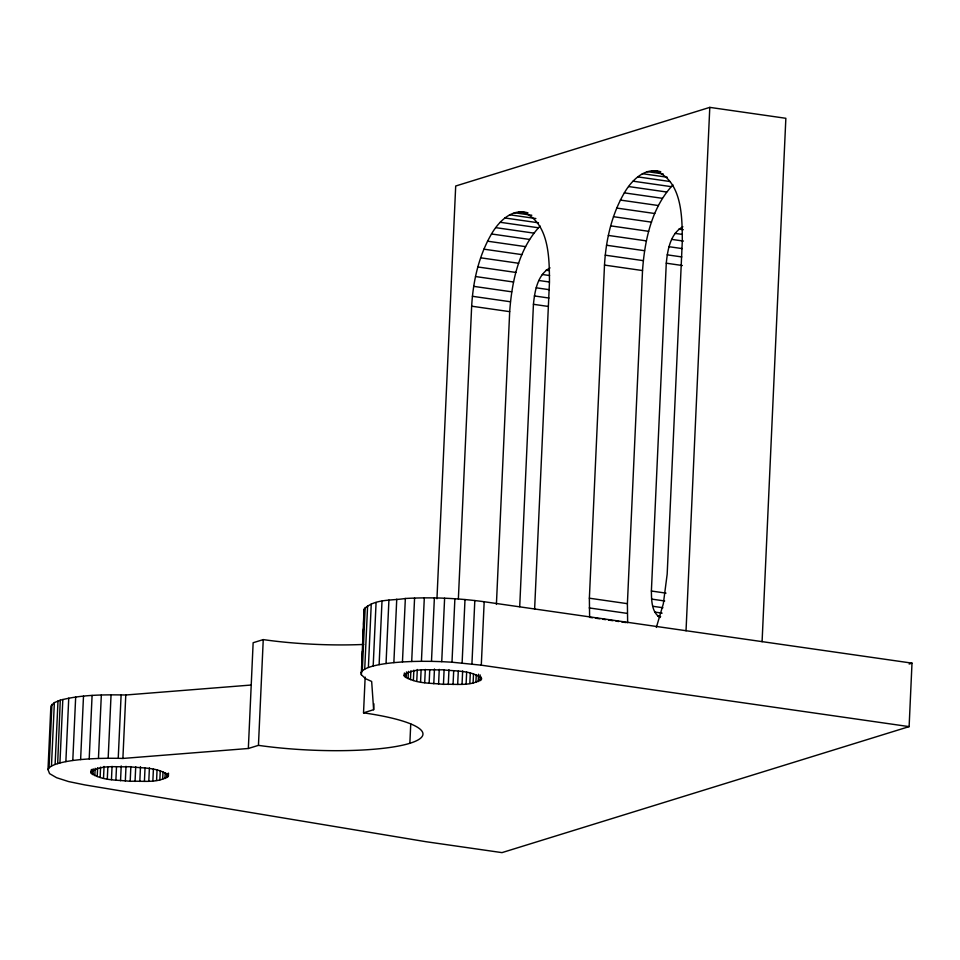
<?xml version="1.0" encoding="UTF-8"?>
<svg xmlns="http://www.w3.org/2000/svg" width="960" height="960" viewBox="0 0 960 960"><rect width="100%" height="100%" fill="white"/><g stroke="black" fill="none" stroke-linecap="round" stroke-linejoin="round"><path stroke-width="1.44" d="M592.536 617.76L589.62 617.34L589.368 598.2L604.5 265.08C605.916 240.024 611.604 214.704 624.348 192.864C631.572 180.336 644.856 166.908 660.684 171.732M627.648 622.8L627.396 603.672L642.528 270.552C644.688 240.3 651.528 207.66 672.936 184.908M57.672 763.62L60.276 700.188C81.576 694.596 103.896 694.644 125.784 694.992L251.22 685.032M365.16 677.088L363.528 712.836L373.632 709.704L371.664 681.456L365.436 678.636L361.308 674.676L364.044 609.288C374.136 598.608 391.848 600.756 405.348 598.488C431.64 597.012 458.088 598.164 484.176 601.74L912 663.144L909.12 726.624L501.984 852.624L425.928 841.704L84.732 784.884L68.568 781.56L56.58 777.708L49.56 773.616L48 769.56L50.88 706.104L54.36 702.6L60.276 700.188M48 769.56L49.056 767.82L51.936 704.376M49.056 767.82L51.468 766.056L54.36 702.6M51.468 766.056L55.116 764.412L57.996 700.956M55.116 764.412L59.94 762.924L62.82 699.468M59.94 762.924L65.868 761.604L68.748 698.148M65.868 761.604L72.792 760.476L75.672 697.032M72.792 760.476L80.616 759.576L83.496 696.12M80.616 759.576L89.208 758.892L92.088 695.436M168.492 773.112L168.36 776.064C157.848 783.672 142.584 780.648 130.188 781.32C117.252 779.736 101.808 781.044 90.996 772.884L91.128 769.932M91.68 773.82L91.884 769.392M92.952 774.756L93.228 768.852M94.812 775.68L95.148 768.312M97.212 776.58L97.62 767.736M89.208 758.892L98.448 758.448L101.328 695.004M100.128 777.444L100.596 767.112M103.512 778.248L104.052 766.44M107.304 778.992L107.844 767.184M98.448 758.448L108.168 758.256L111.06 694.8M111.456 779.652L112.056 766.368M115.884 780.216L116.496 766.944M108.168 758.256L118.236 758.304L121.116 694.86M120.54 780.696L121.212 765.936M118.236 758.304L122.892 758.448L125.784 694.992M125.328 781.056L126 766.308M130.188 781.32L130.86 766.56M135.048 781.464L135.72 766.704M139.812 781.488L140.484 766.728M144.42 781.392L145.02 768.108M148.8 781.188L149.4 767.904M152.868 780.864L153.408 769.056M156.576 780.432L157.044 770.1M159.852 779.904L160.26 771.048M162.66 779.28L162.996 771.9M164.94 778.572L165.216 772.668M166.668 777.792L166.872 773.364M167.82 776.952L167.952 774M122.892 758.448L248.34 748.488L253.14 642.732L263.244 639.6A112.08 21 2.6 0 0 363.732 644.436M248.34 748.488L258.444 745.356L263.244 639.6M361.308 674.676L361.452 671.724M361.644 667.296L362.388 651.072M362.652 645.168L363.384 628.932M363.588 624.504L364.044 609.288M361.164 672.744L362.304 670.872L365.196 607.428M362.304 670.872L364.728 669.108L367.608 605.652M364.728 669.108L368.376 667.464L371.256 604.008M368.376 667.464L373.188 665.976L376.08 602.52M373.632 709.704L373.908 703.8M373.188 665.976L379.116 664.656L381.996 601.2M379.116 664.656L386.04 663.528L388.92 600.084M386.04 663.528L393.864 662.628L396.744 599.172M393.864 662.628L402.456 661.944L405.348 598.488M404.256 675.936L404.184 675.024C414.696 667.428 429.96 670.44 442.344 669.768C455.28 671.352 470.736 670.044 481.536 678.204L481.608 679.116C471.096 686.724 455.832 683.7 443.448 684.372C430.512 682.788 415.056 684.096 404.256 675.936L404.388 672.984M404.928 676.872L405.06 673.92M406.212 677.808L406.476 671.904M408.06 678.732L408.396 671.364M410.472 679.632L410.868 670.788M402.456 661.944L411.696 661.5L414.576 598.056M258.444 745.356A112.08 21 2.6 0 0 409.86 743.292L410.748 723.924M413.388 680.496L413.856 670.164M416.76 681.3L417.3 669.492M420.564 682.044L421.092 670.236M411.696 661.5L421.428 661.308L424.308 597.852M424.704 682.704L425.304 669.42M429.144 683.268L429.744 669.996M421.428 661.308L431.484 661.356L434.376 597.912M436.956 598.764L455.7 186.012L709.788 107.376L785.856 118.296L762.084 641.724M433.788 683.748L434.46 668.988M438.588 684.12L439.248 669.36M431.484 661.356L441.732 661.656L444.612 598.212M443.448 684.372L444.108 669.612M448.296 684.516L448.968 669.756M909.12 726.624L481.296 665.184L451.992 662.208L454.884 598.752M453.06 684.54L453.672 671.256M458.364 598.98L471.66 306.192C473.076 281.136 478.764 255.816 491.508 233.976C498.744 221.436 512.028 208.008 527.856 212.844M457.668 684.444L458.28 671.172M462.12 662.976L465 599.532M462.048 684.24L462.648 670.956M466.116 683.916L466.656 672.108M469.824 683.484L470.292 673.152M471.936 663.984L474.816 600.528M473.1 682.956L473.508 674.1M475.908 682.332L476.244 674.952M478.2 681.624L478.524 674.244M479.928 680.844L480.192 674.94M481.296 665.184L484.176 601.74M481.068 680.004L481.2 677.052M496.404 604.44L509.688 311.652C511.86 281.4 518.688 248.772 540.108 226.02M519.708 606.684L533.436 304.308C534.768 291.216 537.384 274.788 550.044 267.888M534.612 609.252L549.468 282.108C549.348 258.12 549.408 223.176 523.464 212.208M660.06 617.52C651.408 612.216 651.564 600.048 651.384 591.024L666.276 263.196C667.596 250.104 670.212 233.676 682.872 226.776M686.028 630.804L709.788 107.376M656.34 627.444L663.336 603.78L667.176 574.128L682.308 241.008C682.188 217.008 682.236 182.064 656.304 171.096M909.144 664.032L912 663.144M441.732 661.656L451.992 662.208M651.756 170.76L660.54 172.02M647.1 171.612L663.192 173.928M642.384 173.664L667.248 177.228M637.68 176.868L669.864 181.488M633.06 181.176L671.088 186.636M628.596 186.54L666.624 192M624.348 192.864L662.376 198.324M620.376 200.076L658.404 205.536M616.728 208.056L654.756 213.516M613.488 216.696L651.516 222.156M678.9 229.08L683.292 229.704M675.096 233.376L682.416 234.432M518.928 211.872L527.7 213.132M610.668 225.864L648.696 231.324M514.272 212.724L531.816 215.244M509.544 214.764L535.872 218.544M671.736 239.388L683.436 241.068M504.852 217.968L538.488 222.804M608.34 235.428L646.368 240.888M500.232 222.288L538.26 227.748M669.024 246.708L682.188 248.592M495.768 227.652L533.796 233.112M606.516 245.244L644.544 250.704M667.164 254.832L681.792 256.932M491.508 233.976L529.536 239.436M666.276 263.196L682.356 265.512M605.232 255.18L643.26 260.64M487.536 241.188L525.564 246.648M604.5 265.08L642.528 270.552M483.9 249.168L521.928 254.628M480.648 257.808L518.676 263.268M546.072 270.18L548.988 270.6M542.268 274.488L549.576 275.532M477.84 266.976L515.868 272.436M538.896 280.5L549.132 281.964M475.5 276.54L513.528 282M536.196 287.808L549.36 289.704M473.676 286.356L511.704 291.816M534.324 295.932L548.952 298.032M533.436 304.308L548.064 306.408M472.392 296.292L510.42 301.752M471.66 306.192L509.688 311.652M651.384 591.024L666.012 593.136M651.528 599.076L664.692 600.972M652.692 606.264L662.94 607.74M589.368 598.2L627.396 603.672M654.804 612.084L662.124 613.14M657.72 616.164L660.636 616.584M589.212 607.932L627.24 613.392M595.464 618.18L599.856 618.816M602.784 619.236L605.7 619.656M608.628 620.076L613.02 620.7M615.948 621.12L618.864 621.54M621.792 621.96L626.184 622.596M168.36 776.064L168.288 775.152C157.476 766.992 142.032 768.3 129.096 766.716C116.7 767.388 101.448 764.376 90.936 771.972L90.996 772.884M363.528 712.836A112.08 21 2.6 0 1 409.86 743.292"/></g></svg>
